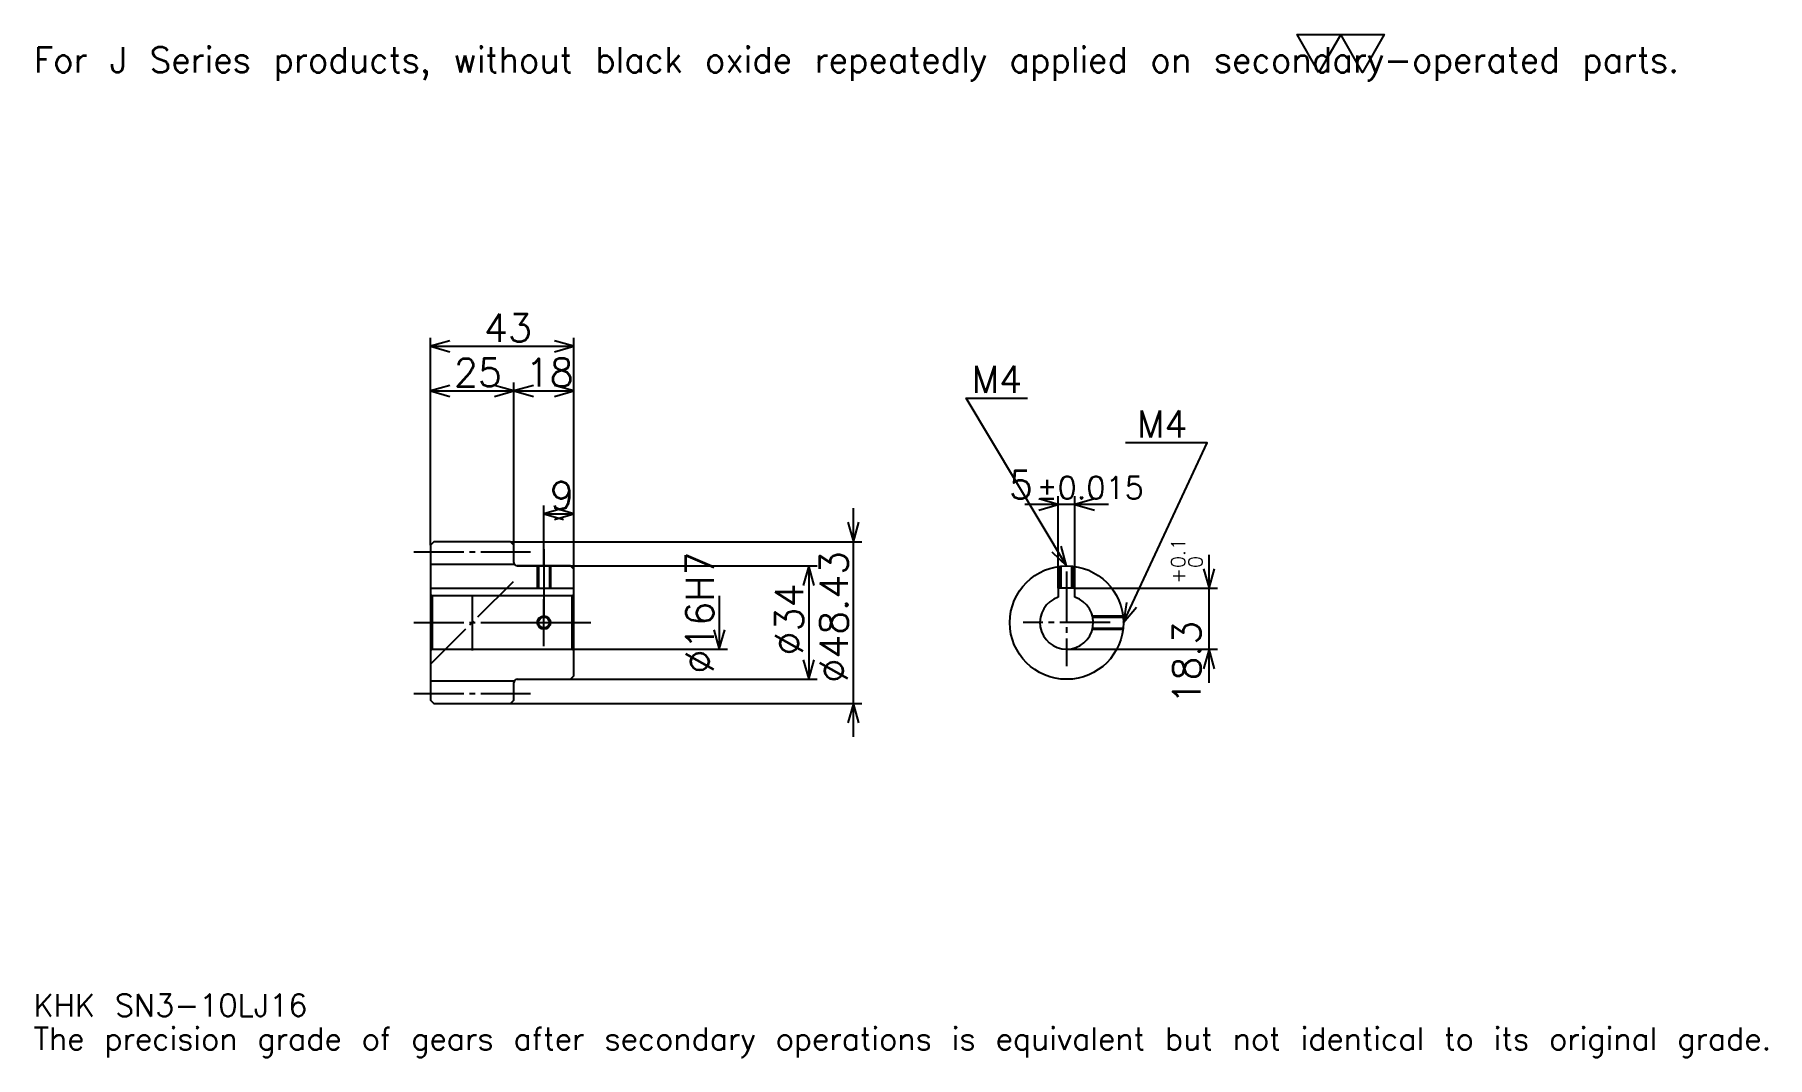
# Model space of a CAD drawing. Extents: x 17 to 536, y 6 to 313.
import ezdxf

# ---------------------------------------------------------------- set-up
doc = ezdxf.new("R2010")
doc.units = 0
doc.linetypes.add('DASHDOT', pattern=[20.086956, 15.065217, -1.673913, 1.673913, -1.673913])
doc.layers.get('0').update_dxf_attribs({"linetype": 'CONTINUOUS'})
doc.layers.add('DASHDOT', color=6, linetype='DASHDOT')
doc.styles.add('KANJI', font='TXT', dxfattribs={"bigfont": 'BIGFONT'})

msp = doc.modelspace()

# ---------------------------------------------------------------- linework, layer by layer
at = {"color": 5}
for p, q in [((135.586975, 160.637131), (135.586975, 221.734955)), ((135.586975, 219.224091), (178.586975, 219.224091)), ((178.586975, 160.637131), (178.586975, 221.734955)), ((160.586975, 160.637131), (160.586975, 208.343658)), ((135.586975, 205.832779), (160.586975, 205.832779)), ((160.586975, 205.832779), (178.586975, 205.832779)), ((169.586975, 160.637131), (169.586975, 171.517563)), ((338.695679, 171.832611), (313.608704, 171.832611)), ((323.652191, 146.723923), (323.652191, 174.343491)), ((328.652191, 146.723923), (328.652191, 174.343491)), ((169.586975, 169.006683), (178.586975, 169.006683)), ((262.282623, 102.167236), (262.282623, 170.680603)), ((135.586975, 159.637131), (135.586975, 160.637131)), ((159.586975, 160.637131), (178.586975, 160.637131)), ((160.586975, 159.637131), (160.586975, 160.637131)), ((169.586975, 153.42392), (169.586975, 160.637131)), ((169.586975, 153.42392), (169.586975, 160.637131)), ((178.586975, 160.637131), (264.793518, 160.637131)), ((178.586975, 152.42392), (178.586975, 160.637131)), ((368.826111, 118.38044), (368.826111, 156.767395)), ((161.586975, 153.42392), (178.586975, 153.42392)), ((178.586975, 153.42392), (251.402191, 153.42392)), ((248.891327, 153.42392), (248.891327, 119.42392)), ((328.652191, 146.723923), (371.336975, 146.723923)), ((222.108719, 144.42392), (222.108719, 128.42392)), ((178.586975, 128.42392), (224.619598, 128.42392)), ((326.152191, 128.42392), (371.336975, 128.42392)), ((161.586975, 119.42392), (178.586975, 119.42392)), ((178.586975, 119.42392), (251.402191, 119.42392)), ((159.586975, 112.210716), (178.586975, 112.210716)), ((178.586975, 112.210716), (264.793518, 112.210716))]:
    msp.add_line(p, q, dxfattribs=at)
at = {"color": 4}
for p, q in [((135.586975, 153.887131), (160.586975, 153.887131)), ((135.586975, 146.723923), (178.586975, 146.723923)), ((136.086975, 144.42392), (136.086975, 128.42392)), ((178.086975, 144.42392), (178.586975, 144.92392)), ((178.086975, 128.42392), (178.586975, 127.92392)), ((135.586975, 118.960716), (160.586975, 118.960716))]:
    msp.add_line(p, q, dxfattribs=at)
at = {"color": 7}
msp.add_line((148.086975, 144.793488), (148.086975, 128.054352), dxfattribs=at)
msp.add_lwpolyline([(401.739136, 301.304352), (395.210876, 312.619995), (421.323914, 312.619995), (414.795654, 301.304352), (408.267395, 312.619995), (401.739136, 301.304352)], dxfattribs=at)
at = {"color": 5}
for points in [[(141.445663, 220.897995), (135.586975, 219.224091), (141.445663, 217.550171)], [(172.728271, 217.550171), (178.586975, 219.224091), (172.728271, 220.897995)], [(141.445663, 207.506683), (135.586975, 205.832779), (141.445663, 204.158875)], [(154.728271, 204.158875), (160.586975, 205.832779), (154.728271, 207.506683)], [(166.445679, 207.506683), (160.586975, 205.832779), (166.445679, 204.158875)], [(172.728271, 204.158875), (178.586975, 205.832779), (172.728271, 207.506683)], [(326.152191, 153.42392), (296.021759, 203.641312), (314.434814, 203.641312)], [(343.152191, 136.42392), (368.260895, 190.25), (343.821777, 190.25)], [(317.793518, 170.158707), (323.652191, 171.832611), (317.793518, 173.506531)], [(334.510864, 173.506531), (328.652191, 171.832611), (334.510864, 170.158707)], [(175.445679, 170.680603), (169.586975, 169.006683), (175.445679, 167.332779)], [(172.728271, 167.332779), (178.586975, 169.006683), (172.728271, 170.680603)], [(260.608704, 166.495819), (262.282623, 160.637131), (263.956543, 166.495819)], [(321.702545, 157.586487), (326.152191, 153.42392), (324.573303, 159.308929)], [(250.565231, 147.565216), (248.891327, 153.42392), (247.217407, 147.565216)], [(367.152191, 152.582611), (368.826111, 146.723923), (370.500031, 152.582611)], [(344.111938, 142.440994), (343.152191, 136.42392), (347.145905, 141.025711)], [(220.434814, 134.282608), (222.108719, 128.42392), (223.782623, 134.282608)], [(247.217407, 125.282616), (248.891327, 119.42392), (250.565231, 125.282616)], [(370.500031, 122.565224), (368.826111, 128.42392), (367.152191, 122.565224)], [(263.956543, 106.35202), (262.282623, 112.210716), (260.608704, 106.35202)]]:
    msp.add_lwpolyline(points, dxfattribs=at)
at = {"color": 4}
for points in [[(160.586975, 154.42392), (160.586975, 159.637131), (159.586975, 160.637131), (136.586975, 160.637131), (135.586975, 159.637131), (135.586975, 127.92392)], [(161.586975, 119.42392), (177.586975, 119.42392), (178.586975, 120.42392), (178.586975, 152.42392), (177.586975, 153.42392), (161.586975, 153.42392)], [(167.586975, 153.42392), (167.586975, 146.723923)], [(167.96698, 153.42392), (167.96698, 146.723923)], [(171.20697, 153.42392), (171.20697, 146.723923)], [(171.586975, 153.42392), (171.586975, 146.723923)], [(324.152191, 146.723923), (324.152191, 153.305862)], [(324.532196, 146.723923), (324.532196, 153.346558)], [(327.772186, 146.723923), (327.772186, 153.346558)], [(328.152191, 146.723923), (328.152191, 153.305862)], [(328.652191, 144.023254), (328.652191, 146.723923), (323.652191, 146.723923), (323.652191, 144.023254)], [(135.586975, 127.92392), (136.086975, 128.42392), (178.086975, 128.42392), (178.086975, 144.42392), (136.086975, 144.42392), (135.586975, 144.92392)], [(333.898163, 138.42392), (343.034119, 138.42392)], [(333.98645, 138.043915), (343.074829, 138.043915)], [(333.898163, 134.42392), (343.034119, 134.42392)], [(333.98645, 134.803925), (343.074829, 134.803925)], [(135.586975, 127.92392), (135.586975, 113.210716), (136.586975, 112.210716), (159.586975, 112.210716), (160.586975, 113.210716), (160.586975, 118.42392)]]:
    msp.add_lwpolyline(points, dxfattribs=at)
for centre, radius in [((326.152191, 136.42392), 17), ((169.586975, 136.42392), 1.62)]:
    msp.add_circle(centre, radius, dxfattribs=at)
at = {"color": 7}
msp.add_circle((169.586975, 136.42392), 2, dxfattribs=at)
at = {"color": 4}
for centre, radius, start, end in [((161.586975, 154.42392), 1, 180, 270), ((326.152191, 136.42392), 8, 108.20995733, 71.79004267), ((161.586975, 118.42392), 1, 90, 180)]:
    msp.add_arc(centre, radius, start, end, dxfattribs=at)
at = {"layer": 'DASHDOT', "color": 7}
for p, q in [((130.565231, 157.637131), (165.608719, 157.637131)), ((169.586975, 153.42392), (169.586975, 136.42392)), ((326.152191, 151.745667), (326.152191, 123.402184)), ((135.586975, 123.92392), (160.586975, 148.92392)), ((130.565231, 136.42392), (183.608719, 136.42392)), ((339.17395, 136.42392), (313.130432, 136.42392)), ((130.565231, 115.210716), (165.608719, 115.210716))]:
    msp.add_line(p, q, dxfattribs=at)
for points in [[(169.586975, 158.445663), (169.586975, 141.702179)], [(169.586975, 129.402176), (169.586975, 143.445663)], [(162.565231, 136.42392), (176.608719, 136.42392)]]:
    msp.add_lwpolyline(points, dxfattribs=at)

# ---------------------------------------------------------------- texts
at = {"color": 7, "style": 'KANJI'}
for s, height, p in [('For J Series products, without black oxide repeatedly applied on secondary-operated parts.', 7.532609, (16.73913, 301.304352)), ('43', 8.369565, (151.646759, 220.563217)), ('25', 8.369565, (142.646759, 207.171906)), ('18', 8.369565, (164.146759, 207.171906)), ('M4', 8.034783, (297.695679, 205.315216)), ('M4', 8.034783, (347.169586, 191.92392)), ('5', 8.369565, (308.875732, 173.506531)), ('9', 8.369565, (171.366867, 170.345825)), ('%%p0.015', 6.695652, (317.160583, 173.506531)), ('KHK SN3-10LJ16', 6.695652, (16.73913, 18.413044)), ('The precision grade of gears after secondary operations is equivalent but not identical to its original grade.', 6.695652, (16.73913, 8.369565))]:
    msp.add_text(s, height=height, dxfattribs=at).set_placement(p)
for s, height, p in [('%%c16H7', 8.369565, (220.434814, 121.14946)), ('%%c48.43', 8.369565, (260.608704, 118.429352)), ('0.1', 4.184783, (361.628296, 152.79303)), ('0', 4.184783, (366.817413, 152.79303)), ('+', 4.184783, (361.628296, 148.106079)), ('%%c34', 8.369565, (247.217407, 126.589676)), ('18.3', 8.369565, (366.315247, 111.879288))]:
    msp.add_text(s, height=height, rotation=90, dxfattribs=at).set_placement(p)

doc.saveas('drawing.dxf')
